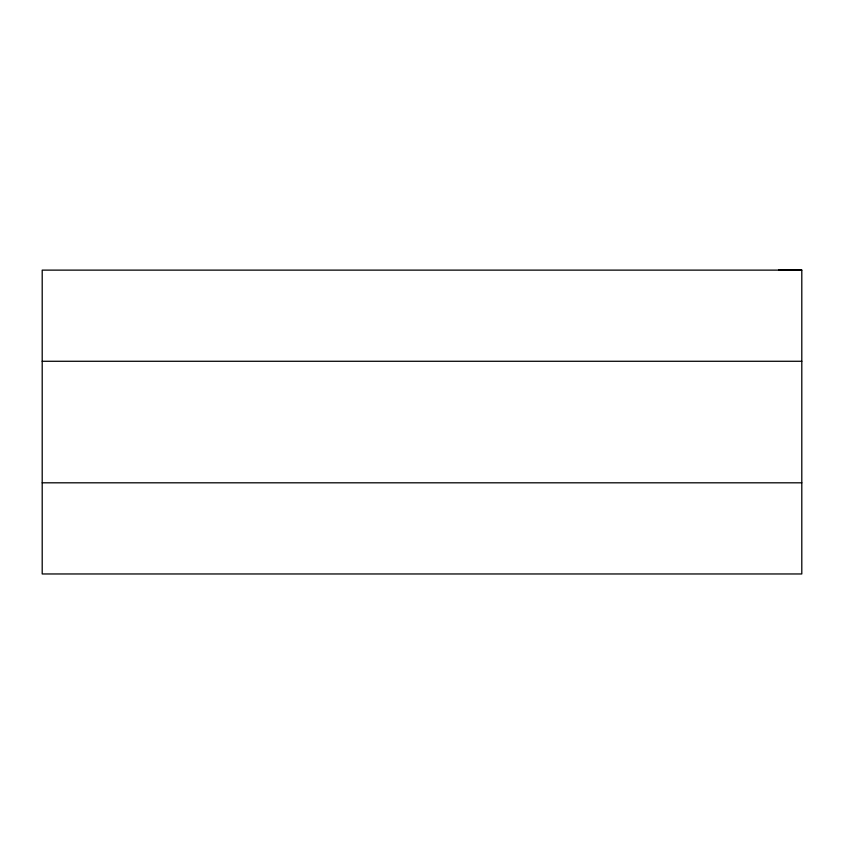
<?xml version="1.0" encoding="UTF-8"?>
<svg xmlns="http://www.w3.org/2000/svg" width="844" height="844" viewBox="0 0 844 844"><rect width="100%" height="100%" fill="white"/><g stroke="black" fill="none" stroke-linecap="round" stroke-linejoin="round"><path stroke-width="1.27" d="M801.8 270.122L42.2 270.122L42.2 573.962L801.8 573.962L801.8 270.122L778.59 270.038M42.2 361.274L801.8 361.274M42.2 482.81L801.8 482.81"/></g></svg>
